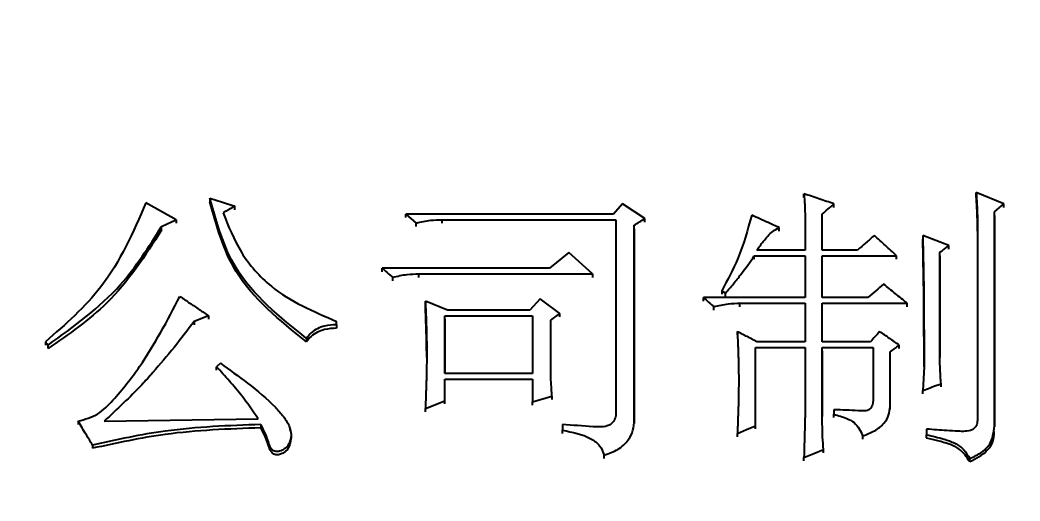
# Model space of a CAD drawing. Header units: millimetres. Extents: x 2126 to 3741, y 477 to 1658.
# Drawn here: x 2379.22 to 2387.51, y 1381.07 to 1385.06 of the extents above; entities that cross this region are included whole.
import ezdxf

# ---------------------------------------------------------------- set-up
doc = ezdxf.new("R2010")
doc.units = ezdxf.units.MM
doc.layers.add('AM_5', color=3, linetype='Continuous', lineweight=25)
doc.styles.add('SLDTEXTSTYLE1', font='txt.shx', dxfattribs={"width": 0.7, "bigfont": 'gbcbig.shx'})
doc.dimstyles.new('SLDDIMSTYLE12$0', dxfattribs={"dimtxt": 12, "dimasz": 10, "dimexe": 0, "dimexo": 0.0625, "dimgap": 0.875, "dimtad": 1, "dimdec": 1, "dimlfac": 1.8, "dimrnd": 1e-09, "dimzin": 12, "dimdsep": 46, "dimtxsty": 'SLDTEXTSTYLE1', "dimcen": 0.09, "dimdle": 8.16, "dimclrd": 3, "dimclre": 3, "dimadec": 0, "dimazin": 3, "dimtfac": 1, "dimtdec": 1, "dimtofl": 0, "dimtmove": 0, "dimatfit": 3, "dimfxl": 0, "dimfrac": 2, "dimtolj": 1, "dimlwd": 5, "dimlwe": 5, "dimarcsym": 0})

# ---------------------------------------------------------------- blocks, each defined once
blk = doc.blocks.new('*D20')
at = {"layer": 'AM_5', "color": 3, "lineweight": 5, "transparency": 16777216}
blk.add_line((2548.0333, 1555.6995), (2264.196, 1555.6995), dxfattribs=at)
at = {"layer": 'AM_5', "color": 3, "linetype": 'Continuous', "lineweight": 5, "transparency": 16777216}
for p, q in [((2264.196, 1545.6995), (2264.196, 1266.9589)), ((2595.101, 1256.9589), (2264.196, 1256.9589))]:
    blk.add_line(p, q, dxfattribs=at)
at = {"layer": 'AM_5', "color": 3, "transparency": 16777216}
for points in [[(2262.5293, 1545.6995), (2265.8627, 1545.6995), (2264.196, 1555.6995)], [(2262.5293, 1266.9589), (2265.8627, 1266.9589), (2264.196, 1256.9589)]]:
    blk.add_solid(points, dxfattribs=at)
at = {"layer": 'Defpoints', "color": 0, "transparency": 16777216}
for p in [(2548.0958, 1555.6995), (2264.196, 1256.9589), (2595.1635, 1256.9589)]:
    blk.add_point(p, dxfattribs=at)
at = {"layer": 'AM_5', "color": 0, "transparency": 16777216, "insert": (2257.321, 1403.6472), "char_height": 12, "attachment_point": 5, "rotation": 90, "style": 'SLDTEXTSTYLE1'}
blk.add_mtext('\\A1;350', dxfattribs=at)

msp = doc.modelspace()

# ---------------------------------------------------------------- linework, layer by layer
at = {"color": 7, "linetype": 'Continuous', "lineweight": 25}
for p, q in [((2385.7177, 1383.591), (2385.7177, 1383.6209)), ((2387.3727, 1383.5368), (2387.1456, 1383.6302)), ((2387.1456, 1383.6003), (2387.1456, 1383.6302)), ((2380.5146, 1383.4059), (2380.2658, 1383.5461)), ((2380.7958, 1383.5835), (2380.7958, 1383.5536)), ((2384.2141, 1383.5368), (2384.1384, 1383.4527)), ((2384.398, 1383.4153), (2384.2141, 1383.5368)), ((2385.9665, 1383.5071), (2385.9665, 1383.5368)), ((2387.297, 1383.4714), (2387.3727, 1383.5368)), ((2387.3727, 1383.5071), (2387.3727, 1383.5368)), ((2381.0013, 1383.4884), (2381.0013, 1383.5181)), ((2382.4184, 1383.4527), (2382.5049, 1383.3779)), ((2384.1384, 1383.4527), (2382.4184, 1383.4527)), ((2382.4184, 1383.4231), (2382.4184, 1383.4527)), ((2385.8691, 1383.1535), (2385.8691, 1383.4527)), ((2385.8691, 1383.4231), (2385.8691, 1383.4527)), ((2387.297, 1381.7179), (2387.297, 1383.4714)), ((2387.297, 1383.4418), (2387.297, 1383.4714)), ((2387.297, 1383.4415), (2387.297, 1381.6902)), ((2380.5146, 1383.4059), (2380.5146, 1383.3764)), ((2382.5049, 1383.3484), (2382.5049, 1383.3779)), ((2382.7213, 1383.406), (2384.16, 1383.406)), ((2382.7213, 1383.3764), (2382.7213, 1383.406)), ((2384.16, 1383.406), (2384.16, 1381.7931)), ((2384.3115, 1381.7461), (2384.3114, 1383.3592)), ((2384.3114, 1383.3298), (2384.3114, 1383.3592)), ((2384.398, 1383.3858), (2384.398, 1383.4153)), ((2380.3955, 1383.3204), (2380.3955, 1383.3498)), ((2384.3114, 1383.3295), (2384.3115, 1381.7184)), ((2385.5122, 1383.3111), (2385.5122, 1383.3405)), ((2385.7285, 1383.2938), (2385.7285, 1383.1535)), ((2385.7285, 1383.2938), (2385.7285, 1383.2645)), ((2386.9184, 1383.1909), (2386.7021, 1383.2751)), ((2386.7021, 1383.2751), (2386.7021, 1383.2458)), ((2387.1564, 1383.3406), (2387.1564, 1381.7555)), ((2387.1564, 1383.3406), (2387.1564, 1383.3112)), ((2386.9184, 1383.1618), (2386.9184, 1383.1909)), ((2383.7706, 1383.1348), (2383.6083, 1383.0038)), ((2383.9653, 1382.9569), (2383.7706, 1383.1348)), ((2385.3066, 1383.1067), (2385.7285, 1383.1067)), ((2385.7285, 1383.1535), (2385.3283, 1383.1535)), ((2385.7285, 1383.1067), (2385.7285, 1382.7602)), ((2386.1612, 1383.1535), (2385.8691, 1383.1535)), ((2385.8691, 1383.1067), (2386.4857, 1383.1067)), ((2385.8691, 1382.7602), (2385.8691, 1383.1067)), ((2385.8691, 1383.0777), (2385.8691, 1383.1067)), ((2386.4857, 1383.0777), (2386.4857, 1383.1067)), ((2386.8427, 1382.2631), (2386.8427, 1383.1348)), ((2386.8427, 1383.1057), (2386.8427, 1383.1348)), ((2386.8427, 1383.1054), (2386.8427, 1382.263)), ((2383.6083, 1383.0038), (2382.2237, 1383.0037)), ((2382.2237, 1382.9749), (2382.2237, 1383.0037)), ((2382.5266, 1382.9569), (2383.9653, 1382.9569)), ((2382.5266, 1382.9281), (2382.5266, 1382.9569)), ((2383.9653, 1382.9569), (2383.9653, 1382.9281)), ((2382.3102, 1382.9001), (2382.3102, 1382.9288)), ((2385.0362, 1382.8165), (2385.0687, 1382.7977)), ((2385.0362, 1382.8165), (2385.0362, 1382.7879)), ((2385.0687, 1382.7692), (2385.0687, 1382.7977)), ((2382.7646, 1382.6571), (2382.5807, 1382.7321)), ((2382.5807, 1382.7032), (2382.5807, 1382.7321)), ((2383.5326, 1382.7508), (2383.4461, 1382.6571)), ((2383.6949, 1382.629), (2383.5326, 1382.7508)), ((2385.7285, 1382.7602), (2384.8848, 1382.7602)), ((2384.8848, 1382.7317), (2384.8848, 1382.7602)), ((2385.1876, 1382.7134), (2385.7285, 1382.7134)), ((2385.1876, 1382.685), (2385.1876, 1382.7134)), ((2385.7285, 1382.7134), (2385.7285, 1382.3945)), ((2386.2477, 1382.7602), (2385.8691, 1382.7602)), ((2385.8691, 1382.7134), (2386.5723, 1382.7134)), ((2385.8691, 1382.3945), (2385.8691, 1382.7134)), ((2385.8691, 1382.685), (2385.8691, 1382.7134)), ((2386.5723, 1382.685), (2386.5723, 1382.7134)), ((2380.785, 1382.6102), (2380.666, 1382.5633)), ((2380.785, 1382.6102), (2380.785, 1382.582)), ((2382.7429, 1382.6102), (2383.4677, 1382.6102)), ((2382.7429, 1382.1315), (2382.7429, 1382.6102)), ((2382.7429, 1382.582), (2382.7429, 1382.6102)), ((2383.4461, 1382.6571), (2382.7646, 1382.6571)), ((2383.4677, 1382.6102), (2383.4677, 1382.1315)), ((2383.6191, 1382.5727), (2383.6949, 1382.629)), ((2383.6949, 1382.6007), (2383.6949, 1382.629)), ((2384.9713, 1382.6569), (2384.9713, 1382.6853)), ((2380.666, 1382.5633), (2380.666, 1382.5351)), ((2381.8451, 1382.5352), (2381.8451, 1382.5633)), ((2381.8451, 1382.5352), (2381.8451, 1382.5633)), ((2381.8451, 1382.5352), (2381.8451, 1382.5071)), ((2382.7429, 1382.5815), (2382.7429, 1382.1315)), ((2383.6191, 1382.1785), (2383.6191, 1382.5727)), ((2383.6191, 1382.5445), (2383.6191, 1382.5727)), ((2385.166, 1382.4509), (2385.166, 1382.4789)), ((2379.4328, 1382.3944), (2379.4545, 1382.3663)), ((2379.4545, 1382.3384), (2379.4545, 1382.3663)), ((2381.5963, 1382.4226), (2381.5963, 1382.3947)), ((2385.7285, 1382.3945), (2385.3283, 1382.3945)), ((2386.2694, 1382.3945), (2385.8691, 1382.3945)), ((2386.5074, 1382.3385), (2386.5074, 1382.3663)), ((2385.3175, 1382.3476), (2385.7285, 1382.3476)), ((2385.3175, 1381.699), (2385.3175, 1382.3476)), ((2385.3175, 1382.3197), (2385.3175, 1382.3476)), ((2385.7285, 1382.3476), (2385.7285, 1381.8401)), ((2385.8691, 1382.3476), (2386.291, 1382.3476)), ((2385.8692, 1381.7743), (2385.8691, 1382.3476)), ((2385.8691, 1382.3197), (2385.8691, 1382.3476)), ((2385.8691, 1382.3191), (2385.8692, 1381.7741)), ((2386.291, 1382.3476), (2386.291, 1381.9154)), ((2386.4317, 1381.859), (2386.4316, 1382.31)), ((2386.4316, 1382.2822), (2386.4316, 1382.31)), ((2380.8824, 1382.2161), (2380.8499, 1382.1879)), ((2380.8499, 1382.1603), (2380.8499, 1382.1879)), ((2383.4677, 1382.1315), (2382.7429, 1382.1315)), ((2386.7129, 1382.1879), (2386.7021, 1381.9906)), ((2382.7429, 1382.0846), (2383.4677, 1382.0846)), ((2382.7429, 1381.906), (2382.7429, 1382.0846)), ((2382.7429, 1382.0571), (2382.7429, 1382.0846)), ((2383.4677, 1382.0846), (2383.4677, 1381.8966)), ((2386.8535, 1382.0197), (2386.8535, 1382.047)), ((2386.7021, 1381.9633), (2386.7021, 1381.9906)), ((2382.5807, 1381.8401), (2382.7429, 1381.906)), ((2382.743, 1381.8788), (2382.7429, 1381.906)), ((2383.4677, 1381.8966), (2383.63, 1381.9436)), ((2383.4677, 1381.8694), (2383.4677, 1381.8966)), ((2383.63, 1381.9436), (2383.63, 1381.9164)), ((2382.5807, 1381.8131), (2382.5807, 1381.8401)), ((2385.9665, 1381.8307), (2385.9665, 1381.7931)), ((2385.9665, 1381.7662), (2385.9665, 1381.7931)), ((2386.4317, 1381.8319), (2386.4317, 1381.859)), ((2379.7033, 1381.7366), (2379.7033, 1381.7098)), ((2379.9196, 1381.7366), (2381.1961, 1381.7554)), ((2381.2178, 1381.7084), (2381.2178, 1381.6816)), ((2383.7165, 1381.7084), (2383.7165, 1381.6614)), ((2384.3115, 1381.7191), (2384.3115, 1381.746)), ((2385.3175, 1381.6722), (2385.3175, 1381.699)), ((2387.297, 1381.691), (2387.297, 1381.7179)), ((2381.4616, 1381.6592), (2381.4616, 1381.6691)), ((2383.7165, 1381.6346), (2383.7165, 1381.6614)), ((2385.166, 1381.6064), (2385.166, 1381.6331)), ((2386.7345, 1381.6708), (2386.7345, 1381.6237)), ((2386.7345, 1381.597), (2386.7345, 1381.6237)), ((2387.2941, 1381.624), (2387.2941, 1381.6509)), ((2379.8223, 1381.5389), (2379.8223, 1381.5124)), ((2386.2045, 1381.5877), (2386.2045, 1381.6143)), ((2384.0627, 1381.4278), (2384.0627, 1381.4542)), ((2385.88, 1381.4748), (2385.88, 1381.5013)), ((2385.7177, 1381.409), (2385.7177, 1381.4354)), ((2387.0915, 1381.3987), (2387.0915, 1381.426))]:
    msp.add_line(p, q, dxfattribs=at)
at = {"color": 7, "linetype": 'Continuous', "lineweight": 25, "flags": 128}
for points in [[(2380.7958, 1383.5835), (2380.8986, 1383.5508), (2381.0013, 1383.5181)], [(2380.3956, 1383.3499), (2380.4404, 1383.371), (2380.4775, 1383.3885), (2380.5146, 1383.4059)], [(2385.3066, 1383.0777), (2385.3066, 1383.0848), (2385.3066, 1383.0924), (2385.3066, 1383.1067)], [(2379.4328, 1382.3944), (2379.4328, 1382.384), (2379.4328, 1382.375), (2379.4328, 1382.3665)], [(2386.7021, 1381.9906), (2386.7487, 1382.008), (2386.7953, 1382.0253), (2386.8535, 1382.047)], [(2385.166, 1381.6331), (2385.2418, 1381.6661), (2385.3175, 1381.699)], [(2381.4656, 1381.6122), (2381.468, 1381.6003), (2381.4591, 1381.5425), (2381.4374, 1381.5026), (2381.4021, 1381.4725), (2381.3635, 1381.4588), (2381.3416, 1381.4585), (2381.3244, 1381.4636), (2381.3101, 1381.4742), (2381.2955, 1381.4958), (2381.2753, 1381.5512), (2381.2552, 1381.603), (2381.2178, 1381.6808), (2381.2178, 1381.6808)], [(2385.7177, 1381.4354), (2385.7988, 1381.4683), (2385.88, 1381.5013)]]:
    msp.add_lwpolyline(points, dxfattribs=at)
at = {"color": 7, "linetype": 'Continuous', "lineweight": 25}
for points, knots in [([(2385.7177, 1383.6209), (2385.7206, 1383.5821), (2385.7262, 1383.5083), (2385.7283, 1383.3992), (2385.7284, 1383.3289), (2385.7285, 1383.2938)], [0, 0, 0, 0, 0.356505, 0.678169, 1, 1, 1, 1]), ([(2385.9665, 1383.5368), (2385.925, 1383.5508), (2385.8421, 1383.5788), (2385.7592, 1383.6068), (2385.7177, 1383.6209)], [0, 0, 0, 0, 0.499999, 1, 1, 1, 1]), ([(2387.1456, 1383.6302), (2387.1477, 1383.5979), (2387.152, 1383.5336), (2387.1552, 1383.437), (2387.156, 1383.3727), (2387.1564, 1383.3406)], [0, 0, 0, 0, 0.335205, 0.667529, 1, 1, 1, 1]), ([(2380.2658, 1383.5461), (2380.1594, 1383.302), (2379.967, 1382.8604), (2379.5979, 1382.5384), (2379.4328, 1382.3944)], [0, 0, 0, 0, 0.552865, 1, 1, 1, 1]), ([(2381.5963, 1382.4226), (2381.3737, 1382.6005), (2380.9814, 1382.9139), (2380.8518, 1383.3814), (2380.7958, 1383.5835)], [0, 0, 0, 0, 0.567651, 1, 1, 1, 1]), ([(2381.5963, 1382.3941), (2381.3737, 1382.5717), (2380.9815, 1382.8846), (2380.8519, 1383.3516), (2380.7958, 1383.5534)], [0, 0, 0, 0, 0.5677675, 1, 1, 1, 1]), ([(2385.8691, 1383.4527), (2385.8854, 1383.4667), (2385.9178, 1383.4948), (2385.9503, 1383.5228), (2385.9665, 1383.5368)], [0, 0, 0, 0, 0.500001, 1, 1, 1, 1]), ([(2387.1564, 1383.3109), (2387.156, 1383.3433), (2387.1552, 1383.4077), (2387.152, 1383.5042), (2387.1477, 1383.5681), (2387.1456, 1383.6001)], [0, 0, 0, 0, 0.335659, 0.667726, 1, 1, 1, 1]), ([(2381.0013, 1383.5181), (2380.9871, 1383.5099), (2380.9637, 1383.4964), (2380.9313, 1383.4777), (2380.9131, 1383.4673), (2380.904, 1383.462)], [0, 0, 0, 0, 0.4397373, 0.7198705, 1, 1, 1, 1]), ([(2380.904, 1383.462), (2380.9489, 1383.3504), (2381.0398, 1383.1241), (2381.3435, 1382.7778), (2381.6536, 1382.6452), (2381.8451, 1382.5633)], [0, 0, 0, 0, 0.271527, 0.550151, 1, 1, 1, 1]), ([(2385.285, 1383.4433), (2385.2515, 1383.3223), (2385.1912, 1383.1051), (2385.0838, 1382.905), (2385.0362, 1382.8165)], [0, 0, 0, 0, 0.557381, 1, 1, 1, 1]), ([(2385.5122, 1383.3405), (2385.4818, 1383.3543), (2385.4287, 1383.3783), (2385.353, 1383.4126), (2385.3077, 1383.4331), (2385.285, 1383.4433)], [0, 0, 0, 0, 0.401772, 0.700886, 1, 1, 1, 1]), ([(2382.5049, 1383.3779), (2382.5447, 1383.3872), (2382.6158, 1383.4038), (2382.689, 1383.4053), (2382.7213, 1383.406)], [0, 0, 0, 0, 0.558835, 1, 1, 1, 1]), ([(2384.3114, 1383.3592), (2384.3259, 1383.3686), (2384.3547, 1383.3873), (2384.3836, 1383.406), (2384.398, 1383.4153)], [0, 0, 0, 0, 0.4999996, 1, 1, 1, 1]), ([(2379.4545, 1382.3663), (2379.6685, 1382.5209), (2380.047, 1382.7944), (2380.2899, 1383.1816), (2380.3955, 1383.3499)], [0, 0, 0, 0, 0.565351, 1, 1, 1, 1]), ([(2380.3955, 1383.3201), (2380.2577, 1383.1067), (2380.0089, 1382.7212), (2379.6256, 1382.4562), (2379.4545, 1382.3378)], [0, 0, 0, 0, 0.5536896, 1, 1, 1, 1]), ([(2385.3283, 1383.1535), (2385.3452, 1383.1777), (2385.3732, 1383.2176), (2385.4176, 1383.2694), (2385.4589, 1383.312), (2385.4943, 1383.331), (2385.5122, 1383.3405)], [0, 0, 0, 0, 0.335639, 0.554348, 0.775254, 1, 1, 1, 1]), ([(2386.3018, 1383.2751), (2386.2784, 1383.2549), (2386.2315, 1383.2143), (2386.1846, 1383.1738), (2386.1612, 1383.1535)], [0, 0, 0, 0, 0.5, 1, 1, 1, 1]), ([(2386.4857, 1383.1067), (2386.4551, 1383.1348), (2386.3938, 1383.1909), (2386.3325, 1383.2471), (2386.3018, 1383.2751)], [0, 0, 0, 0, 0.5, 1, 1, 1, 1]), ([(2386.7021, 1383.2751), (2386.7023, 1383.2647), (2386.7027, 1383.249), (2386.7031, 1383.2281), (2386.7035, 1383.2124), (2386.7039, 1383.1967), (2386.7042, 1383.181), (2386.7046, 1383.1653), (2386.7049, 1383.1497), (2386.7053, 1383.134), (2386.7056, 1383.1183), (2386.7059, 1383.1026), (2386.7064, 1383.0817), (2386.7068, 1383.0607), (2386.7072, 1383.0398), (2386.7075, 1383.0241), (2386.7078, 1383.0084), (2386.7081, 1382.9927), (2386.7085, 1382.9718), (2386.7088, 1382.9509), (2386.7092, 1382.9299), (2386.7095, 1382.909), (2386.7101, 1382.8723), (2386.711, 1382.799), (2386.7114, 1382.7257), (2386.7118, 1382.6628), (2386.7119, 1382.6366), (2386.712, 1382.6156), (2386.7121, 1382.5999), (2386.7122, 1382.5842), (2386.7122, 1382.5684), (2386.7123, 1382.5527), (2386.7123, 1382.537), (2386.7124, 1382.5212), (2386.7124, 1382.5055), (2386.7125, 1382.4898), (2386.7125, 1382.474), (2386.7126, 1382.4531), (2386.7126, 1382.4321), (2386.7126, 1382.4111), (2386.7127, 1382.3954), (2386.7127, 1382.3796), (2386.7127, 1382.3639), (2386.7127, 1382.3481), (2386.7128, 1382.3324), (2386.7128, 1382.3193), (2386.7128, 1382.3088), (2386.7128, 1382.3009), (2386.7128, 1382.293), (2386.7128, 1382.2852), (2386.7128, 1382.2773), (2386.7128, 1382.2694), (2386.7128, 1382.2615), (2386.7128, 1382.2537), (2386.7128, 1382.2458), (2386.7129, 1382.2353), (2386.7129, 1382.2248), (2386.7129, 1382.2143), (2386.7129, 1382.2064), (2386.7129, 1382.1976), (2386.7129, 1382.1915), (2386.7129, 1382.1879)], [0, 0, 0, 0, 0.028913, 0.04337, 0.057826, 0.072283, 0.08674, 0.101196, 0.115653, 0.13011, 0.144566, 0.159023, 0.173479, 0.202393, 0.216849, 0.231306, 0.245763, 0.260219, 0.274676, 0.303589, 0.318046, 0.332502, 0.361416, 0.419242, 0.534896, 0.563809, 0.592722, 0.607179, 0.621635, 0.636092, 0.650548, 0.665005, 0.679462, 0.693918, 0.708375, 0.722832, 0.737288, 0.751745, 0.780658, 0.795115, 0.809571, 0.824028, 0.838485, 0.852941, 0.867398, 0.881854, 0.889083, 0.896311, 0.903539, 0.910768, 0.917996, 0.925224, 0.932453, 0.939681, 0.946909, 0.954138, 0.968594, 0.975822, 0.983051, 0.990279, 1, 1, 1, 1]), ([(2386.7129, 1382.1872), (2386.7128, 1382.262), (2386.7125, 1382.4762), (2386.7117, 1382.8291), (2386.7053, 1383.1067), (2386.7021, 1383.2455)], [0, 0, 0, 0, 0.211658, 0.605797, 1, 1, 1, 1]), ([(2386.8427, 1383.1348), (2386.849, 1383.1395), (2386.8648, 1383.1512), (2386.89, 1383.1699), (2386.9089, 1383.1839), (2386.9184, 1383.1909)], [0, 0, 0, 0, 0.25, 0.624999, 1, 1, 1, 1]), ([(2385.0687, 1382.7977), (2385.0902, 1382.823), (2385.1333, 1382.8737), (2385.2145, 1382.9755), (2385.2701, 1383.0546), (2385.3066, 1383.1067)], [0, 0, 0, 0, 0.254915, 0.509864, 1, 1, 1, 1]), ([(2382.2237, 1383.0037), (2382.2361, 1382.993), (2382.2567, 1382.9752), (2382.2855, 1382.9502), (2382.302, 1382.936), (2382.3102, 1382.9288)], [0, 0, 0, 0, 0.428348, 0.714171, 1, 1, 1, 1]), ([(2382.3102, 1382.9288), (2382.35, 1382.9381), (2382.4211, 1382.9548), (2382.4943, 1382.9563), (2382.5266, 1382.9569)], [0, 0, 0, 0, 0.558839, 1, 1, 1, 1]), ([(2386.3776, 1382.8727), (2386.3559, 1382.8539), (2386.3126, 1382.8165), (2386.2694, 1382.779), (2386.2477, 1382.7602)], [0, 0, 0, 0, 0.5, 1, 1, 1, 1]), ([(2386.5723, 1382.7134), (2386.5398, 1382.7399), (2386.4749, 1382.7931), (2386.41, 1382.8461), (2386.3776, 1382.8727)], [0, 0, 0, 0, 0.5, 1, 1, 1, 1]), ([(2379.7033, 1381.7366), (2379.7605, 1381.7524), (2379.874, 1381.7836), (2380.0381, 1381.9567), (2380.2847, 1382.2677), (2380.4433, 1382.571), (2380.547, 1382.7696)], [0, 0, 0, 0, 0.124706, 0.247159, 0.50724, 1, 1, 1, 1]), ([(2380.547, 1382.7696), (2380.5746, 1382.7511), (2380.6281, 1382.7153), (2380.7074, 1382.6622), (2380.7591, 1382.6275), (2380.785, 1382.6102)], [0, 0, 0, 0, 0.347779, 0.673889, 1, 1, 1, 1]), ([(2382.5807, 1382.7321), (2382.582, 1382.7006), (2382.5841, 1382.6533), (2382.5862, 1382.5981), (2382.5872, 1382.5725), (2382.5876, 1382.5607), (2382.5878, 1382.5548), (2382.588, 1382.5488), (2382.5882, 1382.541), (2382.5886, 1382.5311), (2382.5889, 1382.5193), (2382.5896, 1382.4956), (2382.5909, 1382.4443), (2382.5921, 1382.3654), (2382.5923, 1382.2706), (2382.5916, 1382.2034), (2382.5909, 1382.1639), (2382.5907, 1382.1521), (2382.5904, 1382.1402), (2382.5902, 1382.1283), (2382.5898, 1382.1125), (2382.5894, 1382.0967), (2382.589, 1382.0809), (2382.5883, 1382.0572), (2382.5875, 1382.0296), (2382.5866, 1382.0019), (2382.586, 1381.9861), (2382.5856, 1381.9742), (2382.5851, 1381.9584), (2382.5845, 1381.9426), (2382.5839, 1381.9268), (2382.5835, 1381.9149), (2382.5831, 1381.9031), (2382.5826, 1381.8912), (2382.5821, 1381.8768), (2382.5814, 1381.8597), (2382.5809, 1381.8467), (2382.5807, 1381.8401)], [0, 0, 0, 0, 0.106229, 0.159343, 0.1859, 0.19254, 0.199179, 0.205818, 0.212458, 0.225736, 0.239015, 0.252293, 0.305408, 0.411639, 0.51787, 0.6241, 0.637379, 0.650658, 0.663936, 0.677215, 0.690493, 0.717051, 0.730329, 0.743608, 0.796722, 0.823279, 0.836558, 0.849837, 0.863115, 0.889672, 0.902951, 0.91623, 0.929508, 0.942787, 0.956065, 0.978033, 1, 1, 1, 1]), ([(2382.592, 1382.2642), (2382.592, 1382.2697), (2382.5917, 1382.3067), (2382.5906, 1382.3753), (2382.5873, 1382.5163), (2382.5834, 1382.6255), (2382.5807, 1382.7032)], [0, 0, 0, 0, 0.0372504, 0.252924, 0.4685964, 1, 1, 1, 1]), ([(2384.8848, 1382.7602), (2384.8992, 1382.7477), (2384.928, 1382.7227), (2384.9569, 1382.6978), (2384.9713, 1382.6853)], [0, 0, 0, 0, 0.5, 1, 1, 1, 1]), ([(2384.9713, 1382.6853), (2385.0111, 1382.6946), (2385.0822, 1382.7113), (2385.1554, 1382.7127), (2385.1876, 1382.7134)], [0, 0, 0, 0, 0.558835, 1, 1, 1, 1]), ([(2380.666, 1382.5633), (2380.6109, 1382.4912), (2380.5007, 1382.3469), (2380.3537, 1382.173), (2380.1655, 1381.9646), (2380.0258, 1381.835), (2379.9196, 1381.7366)], [0, 0, 0, 0, 0.2451247, 0.4903068, 0.6128774, 1, 1, 1, 1]), ([(2381.8451, 1382.5352), (2381.8116, 1382.5335), (2381.7567, 1382.5307), (2381.6856, 1382.5045), (2381.6331, 1382.4702), (2381.6085, 1382.4383), (2381.5963, 1382.4226)], [0, 0, 0, 0, 0.347684, 0.57015, 0.787843, 1, 1, 1, 1]), ([(2381.8451, 1382.5065), (2381.8116, 1382.5048), (2381.7567, 1382.502), (2381.6856, 1382.4758), (2381.6331, 1382.4416), (2381.6085, 1382.4098), (2381.5963, 1382.3941)], [0, 0, 0, 0, 0.347782, 0.570278, 0.787942, 1, 1, 1, 1]), ([(2385.166, 1382.4789), (2385.1662, 1382.4746), (2385.1666, 1382.4658), (2385.167, 1382.4549), (2385.1674, 1382.4462), (2385.1678, 1382.4374), (2385.1681, 1382.4287), (2385.1685, 1382.42), (2385.1689, 1382.4112), (2385.1692, 1382.4025), (2385.1696, 1382.3937), (2385.1699, 1382.385), (2385.1703, 1382.3762), (2385.1706, 1382.3675), (2385.171, 1382.3588), (2385.1713, 1382.35), (2385.1716, 1382.3413), (2385.1719, 1382.3325), (2385.1723, 1382.3238), (2385.1726, 1382.315), (2385.1729, 1382.3063), (2385.1731, 1382.2976), (2385.1734, 1382.2888), (2385.1737, 1382.2801), (2385.174, 1382.2691), (2385.1744, 1382.256), (2385.1751, 1382.2297), (2385.1772, 1382.1378), (2385.1774, 1382.0327), (2385.1758, 1381.9363), (2385.1752, 1381.9057), (2385.1747, 1381.8838), (2385.1743, 1381.8662), (2385.1738, 1381.8487), (2385.1733, 1381.8312), (2385.1727, 1381.8136), (2385.172, 1381.7961), (2385.1715, 1381.783), (2385.1711, 1381.772), (2385.1708, 1381.7633), (2385.1705, 1381.7545), (2385.1702, 1381.7457), (2385.1699, 1381.7348), (2385.1696, 1381.726), (2385.1692, 1381.715), (2385.1689, 1381.7063), (2385.1685, 1381.6953), (2385.1682, 1381.6866), (2385.1678, 1381.6778), (2385.1675, 1381.669), (2385.1672, 1381.6603), (2385.1668, 1381.6515), (2385.1665, 1381.6432), (2385.1662, 1381.6371), (2385.166, 1381.6331)], [0, 0, 0, 0, 0.0155282, 0.0310565, 0.0388207, 0.0465848, 0.0621132, 0.0698773, 0.0776415, 0.0931698, 0.1009339, 0.1086981, 0.1242264, 0.1319906, 0.1397547, 0.155283, 0.1630472, 0.1708114, 0.1863397, 0.1941038, 0.201868, 0.2173963, 0.2251605, 0.2329246, 0.2484529, 0.2639813, 0.2795096, 0.3416232, 0.5901063, 0.6522198, 0.6832764, 0.6988047, 0.7298614, 0.7453897, 0.7609181, 0.7919748, 0.8075031, 0.8230314, 0.8385597, 0.8463239, 0.854088, 0.8696163, 0.8773805, 0.8929088, 0.900673, 0.9162013, 0.9239654, 0.9394937, 0.9472579, 0.9550221, 0.9705504, 0.9783145, 0.9860787, 1, 1, 1, 1]), ([(2385.3283, 1382.3945), (2385.3012, 1382.4086), (2385.2471, 1382.4367), (2385.1931, 1382.4649), (2385.166, 1382.4789)], [0, 0, 0, 0, 0.5, 1, 1, 1, 1]), ([(2386.3451, 1382.4789), (2386.3325, 1382.4649), (2386.3072, 1382.4367), (2386.282, 1382.4086), (2386.2694, 1382.3945)], [0, 0, 0, 0, 0.5000001, 1, 1, 1, 1]), ([(2386.5074, 1382.3663), (2386.4803, 1382.3851), (2386.4262, 1382.4227), (2386.3721, 1382.4602), (2386.3451, 1382.4789)], [0, 0, 0, 0, 0.499999, 1, 1, 1, 1]), ([(2386.4316, 1382.31), (2386.4443, 1382.3194), (2386.4695, 1382.3382), (2386.4947, 1382.357), (2386.5074, 1382.3663)], [0, 0, 0, 0, 0.5, 1, 1, 1, 1]), ([(2380.8824, 1382.2161), (2380.9575, 1382.162), (2381.1157, 1382.0481), (2381.2941, 1381.9024), (2381.4074, 1381.7755), (2381.4555, 1381.7003), (2381.4716, 1381.6279), (2381.4633, 1381.5733), (2381.4397, 1381.5281), (2381.4051, 1381.4986), (2381.37, 1381.4855), (2381.3427, 1381.4847), (2381.3238, 1381.49), (2381.3071, 1381.5028), (2381.2888, 1381.5325), (2381.2767, 1381.5779), (2381.252, 1381.6403), (2381.2307, 1381.6826), (2381.2178, 1381.7084)], [0, 0, 0, 0, 0.208327, 0.438591, 0.516152, 0.594124, 0.638952, 0.683964, 0.718603, 0.753477, 0.783861, 0.800038, 0.813271, 0.826563, 0.846381, 0.891589, 0.934119, 1, 1, 1, 1]), ([(2386.8535, 1382.047), (2386.8522, 1382.0657), (2386.8495, 1382.1032), (2386.8453, 1382.1752), (2386.8437, 1382.2285), (2386.8427, 1382.2631)], [0, 0, 0, 0, 0.260299, 0.520606, 1, 1, 1, 1]), ([(2381.1961, 1381.7554), (2381.1516, 1381.8202), (2381.0772, 1381.9286), (2380.9573, 1382.0698), (2380.8857, 1382.1485), (2380.8499, 1382.1879)], [0, 0, 0, 0, 0.425603, 0.712586, 1, 1, 1, 1]), ([(2383.63, 1381.9436), (2383.6274, 1381.9761), (2383.6231, 1382.0315), (2383.6204, 1382.1099), (2383.6196, 1382.1556), (2383.6191, 1382.1785)], [0, 0, 0, 0, 0.415965, 0.707929, 1, 1, 1, 1]), ([(2386.291, 1381.9154), (2386.2904, 1381.9016), (2386.2892, 1381.8739), (2386.2681, 1381.8308), (2386.2166, 1381.8186), (2386.1175, 1381.826), (2386.0333, 1381.8287), (2385.9665, 1381.8307)], [0, 0, 0, 0, 0.111188, 0.223572, 0.352358, 0.48582, 1, 1, 1, 1]), ([(2384.16, 1381.7931), (2384.1571, 1381.7769), (2384.1525, 1381.7507), (2384.1303, 1381.7199), (2384.0756, 1381.6839), (2383.9268, 1381.693), (2383.8002, 1381.7023), (2383.7165, 1381.7084)], [0, 0, 0, 0, 0.101198, 0.163077, 0.226913, 0.489011, 1, 1, 1, 1]), ([(2385.7285, 1381.8401), (2385.7284, 1381.8366), (2385.7283, 1381.8313), (2385.7281, 1381.8243), (2385.7279, 1381.8172), (2385.7277, 1381.8101), (2385.7275, 1381.8031), (2385.7274, 1381.7978), (2385.7273, 1381.7925), (2385.7271, 1381.7854), (2385.7268, 1381.7766), (2385.7265, 1381.766), (2385.7263, 1381.7554), (2385.726, 1381.7448), (2385.7257, 1381.7342), (2385.7253, 1381.72), (2385.7249, 1381.7059), (2385.7246, 1381.6918), (2385.7243, 1381.6812), (2385.724, 1381.6706), (2385.7236, 1381.6564), (2385.7232, 1381.6423), (2385.7229, 1381.6282), (2385.7226, 1381.6175), (2385.7223, 1381.6069), (2385.7219, 1381.5928), (2385.7215, 1381.5787), (2385.7212, 1381.5645), (2385.7209, 1381.5539), (2385.7206, 1381.5433), (2385.7204, 1381.5345), (2385.7202, 1381.5274), (2385.72, 1381.5203), (2385.7198, 1381.5132), (2385.7196, 1381.5062), (2385.7195, 1381.5009), (2385.7193, 1381.4956), (2385.7192, 1381.4903), (2385.719, 1381.4832), (2385.7188, 1381.4761), (2385.7186, 1381.469), (2385.7185, 1381.4637), (2385.7183, 1381.4584), (2385.7182, 1381.4519), (2385.718, 1381.4442), (2385.7178, 1381.4383), (2385.7177, 1381.4354)], [0, 0, 0, 0, 0.026197, 0.039295, 0.052394, 0.07859, 0.091689, 0.104787, 0.117886, 0.130984, 0.157181, 0.183378, 0.209574, 0.235771, 0.261968, 0.288165, 0.340558, 0.366755, 0.392952, 0.419149, 0.445345, 0.497739, 0.523936, 0.550133, 0.576329, 0.602526, 0.65492, 0.681117, 0.707313, 0.73351, 0.759707, 0.772805, 0.785904, 0.812101, 0.825199, 0.838297, 0.851396, 0.864494, 0.877593, 0.903789, 0.916888, 0.929986, 0.943085, 0.956183, 0.978091, 1, 1, 1, 1]), ([(2385.9665, 1381.7931), (2386.0022, 1381.7831), (2386.0606, 1381.7667), (2386.1358, 1381.7283), (2386.1792, 1381.6747), (2386.1961, 1381.6343), (2386.2045, 1381.6143)], [0, 0, 0, 0, 0.350808, 0.573679, 0.788817, 1, 1, 1, 1]), ([(2386.2045, 1381.6143), (2386.2376, 1381.6268), (2386.303, 1381.6514), (2386.3794, 1381.7104), (2386.4254, 1381.7838), (2386.4296, 1381.8341), (2386.4317, 1381.859)], [0, 0, 0, 0, 0.2909058, 0.5738998, 0.7889929, 1, 1, 1, 1]), ([(2379.8223, 1381.5389), (2379.8054, 1381.567), (2379.7771, 1381.6139), (2379.7375, 1381.6798), (2379.7147, 1381.7177), (2379.7033, 1381.7366)], [0, 0, 0, 0, 0.425168, 0.712584, 1, 1, 1, 1]), ([(2381.2178, 1381.7084), (2380.9525, 1381.699), (2380.4818, 1381.6822), (2380.0227, 1381.5825), (2379.8223, 1381.5389)], [0, 0, 0, 0, 0.5634764, 1, 1, 1, 1]), ([(2384.0627, 1381.4542), (2384.1014, 1381.4681), (2384.1777, 1381.4954), (2384.2627, 1381.5698), (2384.3056, 1381.6592), (2384.3095, 1381.7172), (2384.3115, 1381.7461)], [0, 0, 0, 0, 0.291641, 0.573732, 0.788274, 1, 1, 1, 1]), ([(2385.88, 1381.5013), (2385.8772, 1381.5353), (2385.8721, 1381.5978), (2385.8698, 1381.6889), (2385.8694, 1381.7458), (2385.8692, 1381.7743)], [0, 0, 0, 0, 0.374547, 0.687197, 1, 1, 1, 1]), ([(2387.1564, 1381.7555), (2387.1553, 1381.7395), (2387.1536, 1381.7139), (2387.1363, 1381.6817), (2387.1039, 1381.6574), (2387.0529, 1381.6504), (2386.9829, 1381.6534), (2386.8762, 1381.6585), (2386.7899, 1381.666), (2386.7345, 1381.6708)], [0, 0, 0, 0, 0.101022, 0.16229, 0.225577, 0.345591, 0.4673, 0.658589, 1, 1, 1, 1]), ([(2387.0915, 1381.426), (2387.1261, 1381.4418), (2387.1941, 1381.473), (2387.2859, 1381.5714), (2387.2929, 1381.6629), (2387.297, 1381.7179)], [0, 0, 0, 0, 0.292445, 0.57466, 1, 1, 1, 1]), ([(2381.2178, 1381.6808), (2380.9525, 1381.6714), (2380.4818, 1381.6546), (2380.0227, 1381.555), (2379.8223, 1381.5116)], [0, 0, 0, 0, 0.563487, 1, 1, 1, 1]), ([(2383.7165, 1381.6614), (2383.7982, 1381.6459), (2383.9109, 1381.6246), (2384.0314, 1381.5387), (2384.0524, 1381.482), (2384.0627, 1381.4542)], [0, 0, 0, 0, 0.573069, 0.791053, 1, 1, 1, 1]), ([(2386.7345, 1381.6237), (2386.7829, 1381.6124), (2386.8623, 1381.5937), (2386.9692, 1381.5581), (2387.0464, 1381.5032), (2387.0766, 1381.4515), (2387.0915, 1381.426)], [0, 0, 0, 0, 0.348257, 0.572012, 0.789055, 1, 1, 1, 1]), ([(2387.2902, 1381.6235), (2387.2895, 1381.6118), (2387.2867, 1381.5652), (2387.2296, 1381.4697), (2387.1444, 1381.4259), (2387.0915, 1381.3987)], [0, 0, 0, 0, 0.114138, 0.450055, 1, 1, 1, 1]), ([(2387.0915, 1381.3987), (2387.0663, 1381.438), (2387.024, 1381.504), (2386.9198, 1381.5478), (2386.8287, 1381.575), (2386.766, 1381.5891), (2386.7345, 1381.5962)], [0, 0, 0, 0, 0.327074, 0.548772, 0.773869, 1, 1, 1, 1])]:
    msp.add_open_spline(points, degree=3, knots=knots, dxfattribs=at)

# ---------------------------------------------------------------- dimensions: what is measured, and where the dimension line sits
at = {"layer": 'AM_5'}
dim = msp.add_linear_dim(base=(2264.196, 1256.9589), p1=(2548.0958, 1555.6995), p2=(2595.1635, 1256.9589), angle=90, text='350', dimstyle='SLDDIMSTYLE12$0', override={"dimlfac": 1}, dxfattribs=at)
dim.commit()
dim.dimension.update_dxf_attribs({"geometry": '*D20', "text_midpoint": (2264.196, 1403.6472), "dimtype": 160})

doc.saveas('drawing.dxf')
